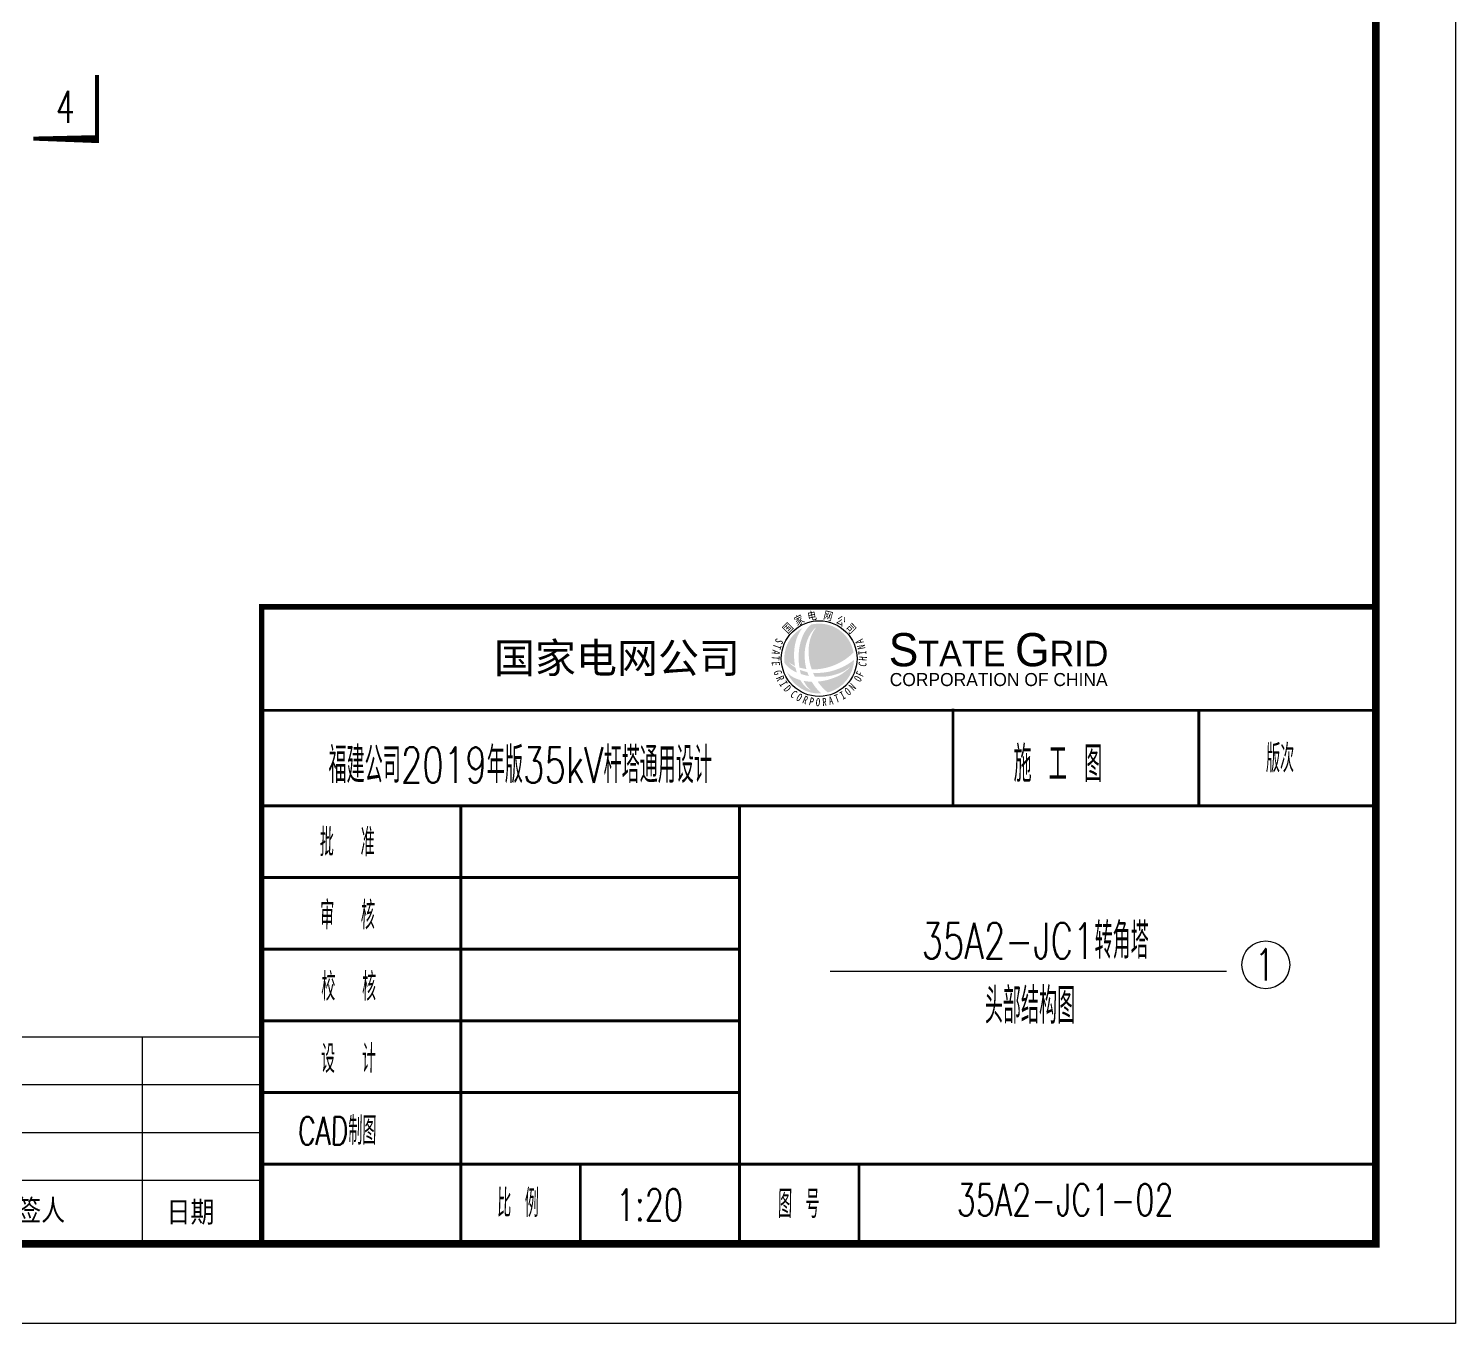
# Model space of a CAD drawing. Header units: millimetres. Extents: x 25940 to 26781, y -9515 to -8921.
# Drawn here: x 26601.5 to 26780.7, y -9515.2 to -9352.6 of the extents above; entities that cross this region are included whole.
import ezdxf
from ezdxf.enums import TextEntityAlignment as Align

# ---------------------------------------------------------------- set-up
doc = ezdxf.new("R2010")
doc.units = ezdxf.units.MM
doc.header["$LTSCALE"] = 10
doc.layers.add('$TD_AUDIT_GENERATED_(1094)', color=3, linetype='Continuous')
doc.styles.add('$TD_AUDIT_GENERATED_(1080)', font='')
doc.styles.add('$TD_AUDIT_GENERATED_(1082)', font='verdanab.ttf', dxfattribs={"width": 0.8})
doc.styles.add('1-1', font='simhei.ttf')
doc.styles.add('1-2', font='')
doc.styles.add('HQFILE', font='complex.shx', dxfattribs={"bigfont": 'hztxt.shx'})
doc.styles.get("Standard").update_dxf_attribs({"font": 'SIMPLEX.shx', "width": 0.7, "bigfont": 'gbhzfs.shx'})
doc.styles.get('$TD_AUDIT_GENERATED_(1080)').set_extended_font_data('SimSun')
doc.styles.get('1-2').set_extended_font_data('STZhongsong')

# ---------------------------------------------------------------- blocks, each defined once
blk = doc.blocks.new('logo')
h = blk.add_hatch(color=256)
edge = h.paths.add_edge_path()
edge.add_spline(control_points=[(446.236022319209, 89.47065316716424), (446.296923348699, 89.42709838784083), (446.422292959282, 89.3374374121804), (446.5612707076975, 89.2707397840897), (446.6327369761352, 89.23644198715726)], knot_values=[0, 0, 0, 0, 0.2241663815802706, 0.4614643167746397, 0.4614643167746397, 0.4614643167746397, 0.4614643167746397], degree=3, periodic=0)
edge.add_spline(control_points=[(446.6327369761352, 89.2364419871572), (446.618146463293, 89.24892408117086), (446.5928640410841, 89.27055303789882), (446.55528132381, 89.30376821031592), (446.5153897610032, 89.33667536069976), (446.474100025448, 89.37379786973389), (446.4306338663671, 89.41017582436683), (446.3861157528445, 89.44692999884631), (446.3451514679193, 89.49295701854732), (446.3006217141854, 89.54255984936975), (446.25544255775, 89.58995164792486), (446.2143550507553, 89.63954233981144), (446.1703419471964, 89.68162634089117), (446.1287250528417, 89.73454419806416), (446.056410594739, 89.83714760633751), (445.9668184996717, 89.95004074524365), (445.8798749295204, 90.09306474327883), (445.8164566406094, 90.20774635392178), (445.7488879634066, 90.3161627169834), (445.7092148708214, 90.39757408302836), (445.6887766474449, 90.44060204092324), (445.683180324929, 90.4524726965737)], knot_values=[0, 0, 0, 0, 0.057603217311697, 0.0998147821405393, 0.1504586407897344, 0.2127194168510028, 0.2663297105922637, 0.320563421659545, 0.3856033483655085, 0.4507516626295947, 0.5206554591326177, 0.5819440420636764, 0.6437753388674202, 0.7029602690409292, 0.7834997370295085, 1.020501937707859, 1.13439552113683, 1.28514441201188, 1.413721704973908, 1.517232383884393, 1.556601052873635, 1.556601052873635, 1.556601052873635, 1.556601052873635], degree=3, periodic=0)
edge.add_spline(control_points=[(445.683180324929, 90.45247269657364), (445.7910207244097, 90.43127417298206), (446.1305511927326, 90.37543792115724), (446.473541842043, 90.35095951548368), (446.7071277818156, 90.34498631849482)], knot_values=[5.543272291493883, 5.543272291493883, 5.543272291493883, 5.543272291493883, 5.872403022592868, 6.573153481137538, 6.573153481137538, 6.573153481137538, 6.573153481137538], degree=3, periodic=0)
edge.add_spline(control_points=[(446.7071277818159, 90.34498631849482), (446.7374310485307, 90.29580449256838), (446.8405374318268, 90.13575858303761), (447.010311729013, 89.8764864678621), (447.2237717274743, 89.5875346532303), (447.4334818410343, 89.35655006917654), (447.6251096675971, 89.14854913787315), (447.7724817594878, 89.01154709242354), (447.8714528894011, 88.92516140079954), (447.9058678420226, 88.89249912326193), (447.9226643339284, 88.87698706296754), (447.9278022544349, 88.87224204042792)], knot_values=[7.525196457517759, 7.525196457517759, 7.525196457517759, 7.525196457517759, 7.698435514731243, 8.095589260690783, 8.455471495748146, 8.774397086495217, 9.030973949537257, 9.303711859261632, 9.37744130907351, 9.42505109935746, 9.446032685300692, 9.446032685300692, 9.446032685300692, 9.446032685300692], degree=3, periodic=0)
edge.add_spline(control_points=[(447.9278022544349, 88.87224204042792), (447.9283858209931, 88.87170218313219), (447.9289693875514, 88.87116232583634), (447.9295529541096, 88.8706224685406)], knot_values=[0, 0, 0, 0, 0.0023849449572866, 0.0023849449572866, 0.0023849449572866, 0.0023849449572866], degree=3, periodic=0)
edge.add_arc((447.6406112307427, 93.2495013072359), 4.388401440556144, 203.2079966067463, 273.77520755545464, ccw=False)
edge.add_spline(control_points=[(443.6073177033488, 91.52016313170196), (443.7428842961988, 91.37391151337687), (444.0133483316822, 91.1131582273755), (444.5340223072403, 90.81520711622164), (444.9551542147562, 90.64604501737062), (445.218714730582, 90.56611217125584), (445.27362611492, 90.55050514847994)], knot_values=[6.993801407225128, 6.993801407225128, 6.993801407225128, 6.993801407225128, 7.589665414074407, 8.123227460410707, 8.777741004712693, 8.948850637601048, 8.948850637601048, 8.948850637601048, 8.948850637601048], degree=3, periodic=0)
edge.add_spline(control_points=[(445.2736261149198, 90.55050514848), (445.2816785559287, 90.53599946594551), (445.3074640599152, 90.48962381096396), (445.350974224009, 90.41495193256401), (445.4180973373041, 90.32466994733232), (445.4882395405082, 90.22611412315081), (445.5541274432144, 90.12162138122477), (445.6767009586617, 89.9875637804364), (445.8244093944538, 89.8041807218197), (445.9996945891683, 89.64455785429817), (446.1462672919297, 89.52625975857626), (446.2027359678825, 89.49748366910353), (446.236022319209, 89.47065316716424)], knot_values=[6.924526248046507, 6.924526248046507, 6.924526248046507, 6.924526248046507, 6.974299861745713, 7.083687340324216, 7.183444156210336, 7.311462081406292, 7.446857501580832, 7.55273464986723, 7.855886365124284, 8.147167387145247, 8.279801406373, 8.388095192127565, 8.388095192127565, 8.388095192127565, 8.388095192127565], degree=3, periodic=0)
edge = h.paths.add_edge_path()
edge.add_spline(control_points=[(451.6608608566955, 92.38119854079076), (451.5441389082271, 92.2622301035488), (451.3800072563633, 92.09493949213936), (451.0943349518857, 91.88230714852477), (450.800634120104, 91.68668632582302), (450.2970965288926, 91.44357331900602), (449.5609234444985, 91.1885912565345), (448.7144899919053, 90.99985667139356), (447.8648844062955, 90.95333058515627), (447.357545044176, 90.96212353339718), (447.0991433965687, 90.97927422676611)], knot_values=[0, 0, 0, 0, 0.4987467732066163, 0.7013259530216552, 1.06717765587035, 1.555863591533154, 2.373610417989843, 3.400921402867271, 4.144528950496907, 4.921283116414468, 4.921283116414468, 4.921283116414468, 4.921283116414468], degree=3, periodic=0)
edge.add_spline(control_points=[(447.0991433965689, 90.97927422676611), (447.0341911831663, 91.10566851616846), (446.9577568978334, 91.26604516459037), (446.88704178286, 91.42888078360824), (446.8731307558789, 91.46152249026488)], knot_values=[6.124205566293918, 6.124205566293918, 6.124205566293918, 6.124205566293918, 6.550309021250564, 6.656753593472368, 6.656753593472368, 6.656753593472368, 6.656753593472368], degree=3, periodic=0)
edge.add_spline(control_points=[(446.8731307558789, 91.46152249026494), (447.0059149441468, 91.4513370625553), (447.3154633093704, 91.4384851438059), (447.85394247164, 91.45562551666814), (448.4804672699941, 91.52740644974091), (449.0962004350088, 91.64126850525804), (449.6491661599791, 91.8130294451716), (450.1265905907619, 91.98559402872621), (450.5777900759435, 92.18393457824101), (450.9811304361569, 92.39238686098548), (451.3783715268235, 92.6244928317463), (451.7226812099047, 92.85973393376668), (451.9367667642291, 93.02926253340587), (452.0251679819874, 93.09926508308871)], knot_values=[3.488374074371862, 3.488374074371862, 3.488374074371862, 3.488374074371862, 3.887806745815772, 4.416978135454834, 5.102881864907689, 5.778269700658052, 6.291653642830703, 6.838032875936091, 7.300646943173225, 7.769121453811416, 8.199365638989676, 8.680256300361139, 9.018495107481964, 9.018495107481964, 9.018495107481964, 9.018495107481964], degree=3, periodic=0)
edge.add_spline(control_points=[(452.0251679819874, 93.09926508308871), (452.0256047129747, 93.09963539550478), (452.026041443962, 93.10000570792084), (452.0264781749493, 93.10037602033691)], knot_values=[0, 0, 0, 0, 0.0017177855416153, 0.0017177855416153, 0.0017177855416153, 0.0017177855416153], degree=3, periodic=0)
edge.add_arc((447.6406112307427, 93.2495013072359), 4.388401440556144, 284.23080792441476, 358.0526178048375, ccw=False)
edge.add_spline(control_points=[(448.7194059047511, 88.9957653898561), (448.7188955834035, 88.99624080773168), (448.718385262056, 88.9967162256072), (448.7178749407085, 88.99719164348272)], knot_values=[0, 0, 0, 0, 0.0020923791021179, 0.0020923791021179, 0.0020923791021179, 0.0020923791021179], degree=3, periodic=0)
edge.add_spline(control_points=[(448.7178749407085, 88.99719164348272), (448.7142573844778, 89.00040489425521), (448.653097971003, 89.05472900701665), (448.5310874905088, 89.16142883704975), (448.295975661403, 89.35285601112321), (447.9803590316783, 89.6827999325497), (447.6837562807541, 90.03469542763384), (447.5047004109224, 90.29251403016798), (447.4582625092328, 90.36268876589367)], knot_values=[7.370154445551353, 7.370154445551353, 7.370154445551353, 7.370154445551353, 7.384670112060126, 7.615560347569366, 7.856432306933838, 8.293501929024398, 8.98250490958248, 9.23484214211912, 9.23484214211912, 9.23484214211912, 9.23484214211912], degree=3, periodic=0)
edge.add_spline(control_points=[(447.4582625092328, 90.36268876589367), (447.4714557998454, 90.36366967092323), (447.8525551871041, 90.39306124786373), (448.5370491039325, 90.50122880335306), (449.5907368921187, 90.84601145468497), (450.4152894982694, 91.21305696438344), (450.9402121293408, 91.66159900905177), (451.1917571012666, 91.84037175486537), (451.4071023698107, 92.09022663006903), (451.55084134052, 92.25504477454137), (451.6608608566955, 92.38119854079076)], knot_values=[0, 0, 0, 0, 0.0396490280830779, 1.145445618669398, 2.065674080291337, 3.369619663016798, 3.804909353442616, 4.135233665046806, 4.289277524492026, 4.791890366848904, 4.791890366848904, 4.791890366848904, 4.791890366848904], degree=3, periodic=0)
edge = h.paths.add_edge_path()
edge.add_spline(control_points=[(446.7051257037374, 91.889019099368), (446.8482008733379, 91.88602838522417), (447.1394814753971, 91.890409164066), (447.5713156996419, 91.92374341313683), (448.0070169171477, 91.98653144974429), (448.4201301666481, 92.06988647015419), (448.8520789180016, 92.1820600766901), (449.2622707333462, 92.31079215284734), (449.6909047803479, 92.4832347543616), (450.1105697279888, 92.6752410176801), (450.5638074936908, 92.92255771100628), (450.9987564817723, 93.19938916618327), (451.3759597030528, 93.48682264884218), (451.6506872928198, 93.72978690209908), (451.8346652931696, 93.90601798795382), (451.9246684713125, 93.99948656380906), (451.9581784181753, 94.03479156279667)], knot_values=[3.150581735181415, 3.150581735181415, 3.150581735181415, 3.150581735181415, 3.579808696638748, 4.023604315399971, 4.449119913436038, 4.899617051385869, 5.287157745437676, 5.787622231206912, 6.188038686120505, 6.672494971076138, 7.171322985893136, 7.735845578088812, 8.217568891518575, 8.59231953958858, 8.835590821903816, 8.9816115921349, 8.9816115921349, 8.9816115921349, 8.9816115921349], degree=3, periodic=0)
edge.add_arc((447.6406112307427, 93.2495013072359), 4.388401440556144, 10.30841805244392, 102.9113634823187)
edge.add_spline(control_points=[(446.6600517335146, 97.5269503456081), (446.6585245395372, 97.52575638062086), (446.6406479990751, 97.51167648726806), (446.6099218923282, 97.48435881105007), (446.5467601881687, 97.43744728725954), (446.48352306369, 97.3833839923862), (446.3989158274235, 97.318058290784), (446.3342626169301, 97.24200763658598), (446.2491971838499, 97.15654536835638), (446.167027238334, 97.06760665963094), (446.0921518419677, 96.9662300178598), (446.019765527469, 96.87096871936427), (445.9556932943008, 96.78819492968671), (445.9050515179536, 96.69807722365664), (445.8504881918366, 96.61117704490044), (445.7845184789446, 96.50771468509828), (445.7260599180811, 96.39243701587219), (445.6685091410661, 96.27275622082692), (445.6101384802228, 96.1598850634071), (445.5585142711443, 96.04033220681055), (445.5087566125999, 95.91205904343491), (445.4580989511694, 95.7858047520537), (445.4162484865205, 95.66685110425675), (445.3780594285561, 95.54018672879823), (445.3371177056008, 95.40647481194026), (445.2916423882807, 95.26353879572105), (445.2592912575553, 95.12009480657412), (445.2297297871858, 94.97728445865397), (445.1907113235229, 94.8312582549276), (445.1678172188856, 94.66741433178817), (445.1399500717589, 94.50785404219641), (445.116529819677, 94.35396438914995), (445.1038281006904, 94.22144764909973), (445.0920946456938, 94.08858862678903), (445.0772182955327, 93.94811801346867), (445.06877433306, 93.80141034751102), (445.0638820862168, 93.64731410633061), (445.0560423054869, 93.49607789731039), (445.0582347623072, 93.34572201433804), (445.060215962729, 93.2032522352248), (445.0665996267844, 93.06997482799454), (445.0651795335532, 92.96355477292161), (445.0754802592144, 92.86409950120003), (445.0834000259451, 92.77225072509611), (445.0928059339121, 92.66783573862108), (445.101833766302, 92.5641045747816), (445.1090535647775, 92.46274172960057), (445.1277197354398, 92.3557176833969), (445.1443223707406, 92.24542121086853), (445.1567156373594, 92.16341369549059), (445.1623740408891, 92.1241386668625), (445.162577472036, 92.1227247067651)], knot_values=[3.312575675732061, 3.312575675732061, 3.312575675732061, 3.312575675732061, 3.318391505043365, 3.380848207226377, 3.435782794916687, 3.55426477112907, 3.630519490547949, 3.755692401086849, 3.852207924787706, 3.992551869445919, 4.118307566247655, 4.229942193344062, 4.351757507598263, 4.431547558848829, 4.539652604931355, 4.659667264389723, 4.799394089192074, 4.926978488074752, 5.058168636691814, 5.180442951834922, 5.31740367694762, 5.470942392176496, 5.588513779404578, 5.695553560008105, 5.867776508687719, 6.008119726127337, 6.14526862597308, 6.308593856940433, 6.445721283483012, 6.598149873119415, 6.804260269526696, 6.931829251199067, 7.06496032481533, 7.203523697489236, 7.331988279414631, 7.488665631345652, 7.644207866042034, 7.794557595625662, 7.942808822799561, 8.095166164498163, 8.221993502087265, 8.343091109316081, 8.41395695465994, 8.521731161098288, 8.619725495650615, 8.72843395942529, 8.83418007340063, 8.92428678162834, 9.054113911850516, 9.168842545474352, 9.173127030428851, 9.173127030428851, 9.173127030428851, 9.173127030428851], degree=3, periodic=0)
edge.add_spline(control_points=[(445.162577472036, 92.12272470676515), (445.3173650340884, 92.07583114681387), (445.6087558617883, 92.00126143794677), (445.9057747844824, 91.95603196644294), (446.0433020922467, 91.93886149441744), (446.0433316108631, 91.9388578091511)], knot_values=[1.586162538885827, 1.586162538885827, 1.586162538885827, 1.586162538885827, 2.071194100565923, 2.486699357005002, 2.486788559394391, 2.486788559394391, 2.486788559394391, 2.486788559394391], degree=3, periodic=0)
edge.add_spline(control_points=[(446.0433316108631, 91.9388578091511), (446.0304109940325, 91.98025183093142), (445.9843182199022, 92.12865823154982), (445.9402411145336, 92.38644109729705), (445.8740464174189, 92.72195808118204), (445.8430698151417, 93.05766955535074), (445.8177879557829, 93.37938813007702), (445.8167781250943, 93.68819638142509), (445.8260314333832, 93.99917424881636), (445.8486337091031, 94.3254653241492), (445.9001587653686, 94.6610925279382), (445.9799267755673, 94.99281328099943), (446.0559540800143, 95.31294970656307), (446.1718214067489, 95.58955881821845), (446.2778441619448, 95.87432383460913), (446.4124029590998, 96.122151016656), (446.5720003767256, 96.3994306805377), (446.7522769818058, 96.65374337315399), (446.928700769234, 96.86985566348795), (447.0498450027519, 96.99105331594234), (447.1030819773869, 97.0408710983989), (447.1317761326854, 97.06676911041086), (447.1451323261019, 97.07870973072494), (447.1578586525557, 97.09027667832163), (447.1709348589043, 97.10250064371797), (447.184577373409, 97.11452800961246), (447.1952601929208, 97.12470185776732), (447.2046038143687, 97.13334916802972), (447.2129971852287, 97.14083846341106), (447.2211334026194, 97.14849644651298), (447.228923622916, 97.1556299949101), (447.2378129838376, 97.16384096342819), (447.2468735168661, 97.17194318622876), (447.2561708650246, 97.18058080584234), (447.2643434250342, 97.18816608902915), (447.2714287557403, 97.19456286420467), (447.2790977355096, 97.20157177071957), (447.2861882028878, 97.20816105670048), (447.2937180264921, 97.21543238782061), (447.3013297026143, 97.22213356085581), (447.3094394594839, 97.22989998608983), (447.3169057995899, 97.2362809651317), (447.3232666522306, 97.2426708480678), (447.3292615785749, 97.24766139945291), (447.3350396495591, 97.2533331595339), (447.3403730566429, 97.25818088905316), (447.3465961042075, 97.26374563719571), (447.3508129965692, 97.2676083826226), (447.3534317396493, 97.27000719601148)], knot_values=[0, 0, 0, 0, 0.1300337471917388, 0.466224071899731, 0.7825891158204055, 1.155885933674857, 1.476403966736586, 1.750502273210316, 2.08170439442799, 2.409745300650678, 2.731103961501755, 3.098788249151716, 3.433637640124101, 3.715652802792438, 3.996982547103072, 4.344441565590744, 4.559558391482521, 4.956755503002683, 5.278032479805446, 5.395001113812131, 5.47055824108942, 5.496751745662129, 5.510958610028381, 5.524304766687864, 5.548343492655103, 5.564655763696178, 5.578858133927172, 5.592595877692681, 5.602847756834954, 5.612602713043281, 5.62611384528754, 5.63453646148425, 5.648906140884049, 5.662576481655982, 5.672607160057203, 5.682356417263424, 5.691213135538296, 5.703775077157794, 5.711394211099979, 5.722612125900232, 5.734190404588679, 5.745074201157167, 5.752057506583875, 5.761219591049745, 5.768448829015005, 5.776337971598063, 5.782839756287265, 5.793493644417593, 5.793493644417593, 5.793493644417593, 5.793493644417593], degree=3, periodic=0)
edge.add_spline(control_points=[(447.3534317396493, 97.27000719601148), (447.3310021140087, 97.2406871440516), (447.3072188859685, 97.20959766029995), (447.2812790888677, 97.1760626818783), (447.2762813282934, 97.16898866702195), (447.2703228833936, 97.1618403851889), (447.2644870193171, 97.15415715663653), (447.2582562063658, 97.1460840157493), (447.2504300117253, 97.13584517975471), (447.2410472007275, 97.1229531737709), (447.2275951990528, 97.10711329358213), (447.2136769880142, 97.08784723859316), (447.1985345101325, 97.06704222533023), (447.1812801651336, 97.04671512332794), (447.1652238940112, 97.02461884752387), (447.1483917554133, 97.00312897015397), (447.1329504321607, 96.98264039370326), (447.1182427478698, 96.96347235152007), (447.1039326571961, 96.94519789117447), (447.0898993658086, 96.92605719030013), (447.0756940227311, 96.90890394059892), (447.0630819314031, 96.88939124972734), (447.0509800704617, 96.86778987979932), (447.0375087179098, 96.84464121244764), (447.0249144163249, 96.8236800524682), (447.0136752794849, 96.80462509822087), (447.0019344142561, 96.78392203928325), (446.9885995368093, 96.76162118497285), (446.9756935624789, 96.73997752268127), (446.965756375499, 96.72181578098508), (446.9559362430239, 96.70588666542642), (446.9468658206895, 96.68941214392459), (446.9357569984784, 96.67158404154401), (446.9237658728321, 96.65009594271692), (446.9111775673093, 96.62909497666152), (446.8990950427497, 96.60835637065423), (446.8884936956197, 96.59013825354805), (446.8779391357903, 96.57255839029557), (446.8679807418364, 96.55488936447216), (446.8578845677052, 96.53852012892895), (446.8485819852922, 96.52186087306336), (446.8390486907781, 96.50562299788083), (446.8294292515295, 96.49034637411347), (446.8226529159756, 96.4741365642891), (446.8158761822958, 96.45910791614108), (446.8087257608693, 96.44260995199858), (446.8014639266976, 96.42567667748853), (446.794425382082, 96.41009022507086), (446.7875529073801, 96.39411496799124), (446.7808603179988, 96.37909085996074), (446.7738003577469, 96.36263660835908), (446.7676336215252, 96.34840983958071), (446.7615212093865, 96.33451517321458), (446.7560250658221, 96.32216229828481), (446.7505546568284, 96.30908130855437), (446.7452536136345, 96.29711901521421), (446.740279800149, 96.28596692189365), (446.7361692802112, 96.2764346815041), (446.7319972807811, 96.26702090074258), (446.7272275431442, 96.25606954986574), (446.7222553437739, 96.24440039906204), (446.7169526301227, 96.23237929940802), (446.7121525533578, 96.22094338525659), (446.7067839288409, 96.20931592718273), (446.7016106630829, 96.1971846522805), (446.6958119738392, 96.18428853891328), (446.6903106703128, 96.17099306642984), (446.6840467422594, 96.15700751443114), (446.6785667236795, 96.14429508295024), (446.6734586225923, 96.13242966023017), (446.6687850562093, 96.1220328715927), (446.6639567540869, 96.11101433207881), (446.6593498879627, 96.10057588741421), (446.6548548921955, 96.08995313511082), (446.6505291324281, 96.08005169631332), (446.6460293341024, 96.07022827458962), (446.6418943903218, 96.06023827445813), (446.6369679895147, 96.04932847629442), (446.6319448523782, 96.03790137656546), (446.6267701047011, 96.02430525459494), (446.6231199095532, 96.01144653651585), (446.6192675096072, 95.99927264793212), (446.6165001059339, 95.99012232016315), (446.6137682730484, 95.98136865779406), (446.6107316197504, 95.97181209919484), (446.6069100252951, 95.95956226180607), (446.6027617303309, 95.94627551737807), (446.5985092151966, 95.93242426733053), (446.595061365917, 95.92118676026013), (446.5920070464783, 95.91184226780399), (446.5897873139299, 95.90419997057819), (446.5874387724266, 95.89695746624358), (446.5850508591875, 95.88904969893849), (446.5821998110357, 95.88016142447867), (446.5794781837355, 95.87104826272474), (446.5767699802727, 95.86284925686283), (446.574367510043, 95.85461560080017), (446.5718487057086, 95.84680317624003), (446.5693366883083, 95.83850968999059), (446.567132364125, 95.83156412689806), (446.5645768096897, 95.82351161510809), (446.5620771461145, 95.81529530804704), (446.5596085625762, 95.80740805361319), (446.5571760353703, 95.79979472788244), (446.5550377557377, 95.79284976768207), (446.5528579568011, 95.78608012909831), (446.5510477229186, 95.7795416064559), (446.5481727093572, 95.77110127928773), (446.5451325291547, 95.7609527159405), (446.5417560981696, 95.7502840675221), (446.5387991293387, 95.74072202304802), (446.5362662695804, 95.73243306171901), (446.5337188489391, 95.72421115113474), (446.5310907463836, 95.71586763619774), (446.5282059304034, 95.70659689408785), (446.5253667306104, 95.69738993503188), (446.522427617721, 95.68795642213666), (446.5197008632654, 95.67946575658505), (446.5177041385755, 95.67274364748124), (446.5158724363848, 95.66700155675943), (446.51399377959, 95.66085005410622), (446.5119677944404, 95.65457581743061), (446.5099765993671, 95.64782359436356), (446.5078185045588, 95.6411192412267), (446.5056215284526, 95.6340118836759), (446.5034308600689, 95.62691438772072), (446.5012377702428, 95.62004733898567), (446.4989216013735, 95.6125537570419), (446.4965911701297, 95.60488227917489), (446.4941078597039, 95.59724774640966), (446.4916793261982, 95.58911213774752), (446.4889770380967, 95.5807049021617), (446.4861837407116, 95.57162895598793), (446.4831469917283, 95.56192269212465), (446.4802025676281, 95.55227357849077), (446.4760169485223, 95.53958247373151), (446.4731783057573, 95.52294503973519), (446.4688869112924, 95.50190278362442), (446.4638894817904, 95.47775335870477), (446.4590033116319, 95.45295121073411), (446.4538215758323, 95.42795807798774), (446.4494207154078, 95.40464290231415), (446.4448446945257, 95.38325364673534), (446.4410483121044, 95.36377485003567), (446.4373528762637, 95.3456292858765), (446.4307845154817, 95.31243620592431), (446.4147304368778, 95.23352679693272), (446.3826828586521, 95.07880196414618), (446.3421694683652, 94.77691617752629), (446.3119613053655, 94.44013857467394), (446.3108479332084, 93.86796131953975), (446.3522186510545, 93.30368649017208), (446.4780704075577, 92.58306547214835), (446.6055702842646, 92.16714106427509), (446.6978542116758, 91.90911774609003), (446.7051257037376, 91.889019099368)], knot_values=[0, 0, 0, 0, 0.1107477158696539, 0.1174312145756693, 0.1271853091298365, 0.1367163271431169, 0.1453333590380123, 0.1561283268376976, 0.1673104266620594, 0.1839960066494838, 0.2039455200536655, 0.2296060625483584, 0.2552693518759473, 0.2811184945144847, 0.3095352764788754, 0.337175172850663, 0.3630078713530387, 0.3864999392550619, 0.4096573585411288, 0.4326335428245247, 0.4576978286981253, 0.4763879152029193, 0.5022326135797408, 0.5319784374845814, 0.5567323115883612, 0.5755939068090948, 0.5983445822293212, 0.628130051986942, 0.6535427561445373, 0.6739369991058034, 0.6902213010181728, 0.7096668000750198, 0.7303390503472671, 0.7532192640776006, 0.7834753981206175, 0.8037891038344896, 0.8252240769144858, 0.8467094301912894, 0.8653006394055396, 0.886062624037366, 0.9043955271012523, 0.9225262190336276, 0.9425813147136054, 0.9584087980959783, 0.9751310408466805, 0.9920613665400241, 1.01234378765005, 1.030406107724672, 1.043364384635123, 1.064515264590926, 1.079746794361193, 1.097078572584323, 1.111032404247666, 1.125286160326508, 1.137638084605187, 1.153566440108332, 1.164537279192371, 1.174270917037503, 1.184708125047926, 1.195427607248417, 1.210105601452837, 1.22276048634133, 1.234843234779326, 1.247309332311784, 1.261176355988959, 1.274405750637335, 1.289726139891182, 1.30433719793271, 1.320375811778753, 1.331255932051061, 1.343091238753967, 1.35457166839334, 1.367346014366812, 1.377319972379365, 1.389174992722888, 1.399760495784695, 1.40973155470026, 1.421605794079571, 1.435670448725419, 1.447175071788926, 1.465214311139455, 1.475741281399696, 1.485484174210874, 1.493892275900931, 1.503251300595758, 1.51556632592467, 1.532388548254147, 1.545008982694388, 1.559034411923492, 1.567651720929816, 1.574499184581334, 1.58290607389516, 1.590491070853209, 1.599279815279878, 1.610908154402809, 1.619021751024455, 1.625180468235297, 1.636636674602325, 1.643645099347187, 1.651176733842647, 1.658497294244557, 1.668989860214827, 1.676940686613839, 1.683290804139898, 1.692967067081428, 1.698740963146071, 1.7046244808274, 1.713314684498083, 1.72548141788807, 1.736405021089046, 1.746884957679967, 1.755507723694281, 1.762406941634038, 1.772707394162442, 1.781750587527271, 1.79153453885394, 1.801611730872196, 1.811392902326527, 1.81828676597302, 1.822647681417871, 1.829473958237928, 1.837582495163095, 1.842425949822617, 1.850591866006386, 1.858710596001808, 1.864743519296687, 1.872875391168455, 1.880336535473477, 1.888273508415793, 1.896927820238293, 1.904419707302538, 1.913743135015038, 1.923419260974708, 1.932908267495248, 1.944251653026222, 1.953692744276887, 1.972954852044431, 1.994746628995993, 2.018161444664881, 2.046924305414614, 2.070586725241041, 2.094732896049115, 2.118101146540499, 2.136202529785193, 2.154267703650845, 2.173655153522503, 2.237711843841197, 2.395857590566159, 2.64751491840506, 3.151040366807829, 3.408722852245061, 4.363534989138262, 4.843443075411796, 5.600843692168699, 5.664922826657165, 5.664922826657165, 5.664922826657165, 5.664922826657165], degree=3, periodic=0)
edge = h.paths.add_edge_path()
edge.add_spline(control_points=[(443.7641111576827, 92.8496214268352), (443.7642141429387, 92.84950743967858), (443.764431562739, 92.84926679295177), (443.7647915901023, 92.8488570000664), (443.7652148597601, 92.84839960223695), (443.7656722515751, 92.84789723221246), (443.7661294044915, 92.84737615634157), (443.7666086679912, 92.84686063773296), (443.7670751080502, 92.8463233324589), (443.7675597680886, 92.84580438102466), (443.7680525409237, 92.84524113140327), (443.7686128849036, 92.84463754908728), (443.7691810100705, 92.84398193238661), (443.7697299675567, 92.8433859555181), (443.7702364542295, 92.84282947686694), (443.7706843693329, 92.84232714351543), (443.7711783931475, 92.8417984637212), (443.7716672329636, 92.84124251359634), (443.7723010578995, 92.84053569937714), (443.7729496844145, 92.83983954147823), (443.7736038319986, 92.83908666547063), (443.7742267410506, 92.83842788332021), (443.7748598572582, 92.8376938835467), (443.775572942101, 92.8369322592834), (443.7762727980753, 92.8361523461088), (443.7769683417675, 92.83535707706693), (443.7777318678102, 92.83452456622251), (443.7785050171613, 92.83366641725888), (443.7792885573508, 92.83280660367694), (443.7799870622757, 92.83200884186982), (443.7807341236087, 92.83119328351353), (443.781443637831, 92.83041447997618), (443.7821159961841, 92.82965873882961), (443.7827972073428, 92.82890508006716), (443.7835108275319, 92.82809973909332), (443.7842931790808, 92.82727860888002), (443.7849810108382, 92.82644609318572), (443.7858374209479, 92.82555413280477), (443.7866474000175, 92.8246281158398), (443.7874735670021, 92.82372595475988), (443.7881746340227, 92.82294047201657), (443.788868473946, 92.82218780952581), (443.7895382747752, 92.82142463896429), (443.790278884572, 92.82062407062625), (443.7910705563418, 92.8197139203159), (443.791928586754, 92.81879867009798), (443.7927707376439, 92.81784809299546), (443.7936097106503, 92.81691419026345), (443.7945433039229, 92.81588588576693), (443.7954753863939, 92.81485541695815), (443.7963408030728, 92.8139004612031), (443.7970806089011, 92.81305694320747), (443.7978956006998, 92.81218758804522), (443.7987319887925, 92.81124883998308), (443.7996935057865, 92.81016753986569), (443.8005911931941, 92.80917289834093), (443.8016725678356, 92.80800655779439), (443.8025977740517, 92.80695577471602), (443.8036318502318, 92.8058150774661), (443.804474613876, 92.80489732790329), (443.805402592124, 92.80383271643421), (443.8062302526221, 92.8029442458635), (443.8069904584397, 92.80208381226151), (443.8076562996239, 92.80139939394883), (443.808390686768, 92.80062842454004), (443.8091792066527, 92.79976400128709), (443.8100740303939, 92.79882148585244), (443.8108406164711, 92.79800412603453), (443.8115414571275, 92.79725728935131), (443.8121479141364, 92.79660248139231), (443.8128089341544, 92.79588095221158), (443.8136790090716, 92.79497765786562), (443.8148206148464, 92.79375199009502), (443.8160106429284, 92.79249088802578), (443.8171413941504, 92.79127084791361), (443.8179876127058, 92.79037403791284), (443.8187283789564, 92.78958623930617), (443.8192824438363, 92.78897468301506), (443.8198221540592, 92.78841303808622), (443.8203862786786, 92.78779377475598), (443.8211024126842, 92.78706330819892), (443.8218445662383, 92.78621684432511), (443.8227136900066, 92.78534195516625), (443.8234608062187, 92.7845141198286), (443.8242358141497, 92.78371015774775), (443.8249191811537, 92.7829582986821), (443.8255871383558, 92.78226102626269), (443.8261745101981, 92.7816204136127), (443.8267089279259, 92.78105393885124), (443.8273129192883, 92.78041219771006), (443.8279271845067, 92.7797302917757), (443.8286279015313, 92.77903215804469), (443.8292818453103, 92.77831206830348), (443.8299272955687, 92.77760759773912), (443.8306282425051, 92.7768796053403), (443.8314061662618, 92.77603349962004), (443.8322329521868, 92.77516450374486), (443.8330568865326, 92.77427328668887), (443.833780216451, 92.77350817854062), (443.8345533826384, 92.77267550804498), (443.8354042956053, 92.77178405310832), (443.836301101217, 92.7708108472587), (443.8372492911162, 92.76980469626795), (443.8381287843074, 92.76885925103187), (443.838974320518, 92.7679762369284), (443.8397442671921, 92.7671378218784), (443.8405050330039, 92.76633098035649), (443.8413079021348, 92.7654878533105), (443.8421267050949, 92.76458592658577), (443.8429404902008, 92.76373000068742), (443.8437516646684, 92.76285497479387), (443.8445187198233, 92.76204354086906), (443.8452313184453, 92.76126849135545), (443.8459971191742, 92.76046688042868), (443.8467573508806, 92.75965510895963), (443.8475428651038, 92.75880707727669), (443.8482021255663, 92.75811299331417), (443.8489864028852, 92.7572688354353), (443.8498194174783, 92.75636998127237), (443.8507527963179, 92.75543290399122), (443.8515086477662, 92.75464368471518), (443.8523255984358, 92.75381106365387), (443.8530864924849, 92.75303575168238), (443.8538359230481, 92.75225114103444), (443.8545919152266, 92.75148507426917), (443.8553700640778, 92.75067653205582), (443.8561809662904, 92.74984609235338), (443.8568656081948, 92.74913847580132), (443.8574884291781, 92.7484984828302), (443.8579911268096, 92.7479790447859), (443.8584629253066, 92.74749003352758), (443.8589948063491, 92.74694127561003), (443.8596439463013, 92.74627654460113), (443.8603927003655, 92.74551224337671), (443.8611164277354, 92.74476624781158), (443.8618733777721, 92.74398378971716), (443.8626245814405, 92.74320221501108), (443.8634326097581, 92.74238998519508), (443.8642037040627, 92.74157930558539), (443.8650272992666, 92.74076123679578), (443.8658566754239, 92.73988371951049), (443.8667078983303, 92.73900278460309), (443.8675456941171, 92.73815095007939), (443.8683696318301, 92.7373169611721), (443.8691155199142, 92.7365311999153), (443.8698907990561, 92.73574399495334), (443.870684083663, 92.73493934593819), (443.871532179086, 92.73405766817694), (443.8723151685349, 92.73324040164897), (443.87305149181, 92.73248160758203), (443.8737910639852, 92.73173541356493), (443.8746060595456, 92.73090592699793), (443.8754118434376, 92.73006545684115), (443.8762070306661, 92.72923603513931), (443.8769960777736, 92.72844031072452), (443.8777572884751, 92.72764631583641), (443.8784916737939, 92.72690341962885), (443.8793433354572, 92.72601550443522), (443.8804906155792, 92.72485950146108), (443.8821153203155, 92.72315107473622), (443.8840484424059, 92.72118084477165), (443.8867227730802, 92.71843300260076), (443.8900874450726, 92.71501642415319), (443.8942401083198, 92.71062672884528), (443.8995847999956, 92.70545337643796), (443.9056686059325, 92.69935487752883), (443.9125201620323, 92.69256956693295), (443.919304459544, 92.68580860961606), (443.9268571054592, 92.67838839602643), (443.9333703302029, 92.67193631582211), (443.9725760158469, 92.6328753184415), (444.0259568752954, 92.58345523373629), (444.1075752692288, 92.51140280896414), (444.2028195810931, 92.43392180553548), (444.3727572844377, 92.29889341363554), (444.5352426135194, 92.19279175219668), (444.6476283242391, 92.12633619240421), (444.6603180183645, 92.11891744188944)], knot_values=[0, 0, 0, 0, 0.0004608570517367, 0.0009729494474141, 0.0016363540590875, 0.0023303345230375, 0.0030111086512431, 0.0037157791883016, 0.0044417474296336, 0.0051453628955143, 0.0058457108451621, 0.0066866786930528, 0.0076158468232376, 0.0084479273527105, 0.009117357892274, 0.0098732447618965, 0.0104669246043033, 0.0112879120182304, 0.0120939639375117, 0.0133150503152903, 0.0141420845878485, 0.0150856124945886, 0.0160343530682034, 0.0170494170498098, 0.0182152627564697, 0.0191778835943859, 0.02021885429002, 0.0216039574267802, 0.0226431291531624, 0.0237085940079975, 0.024784804151143, 0.0259610156830361, 0.0268691947890177, 0.0278193764751355, 0.029008713334361, 0.0300971263788275, 0.0312206603862568, 0.0322461388636397, 0.0338052225386787, 0.0349109557935424, 0.0359159498802699, 0.0369636947908207, 0.0379818331759885, 0.0389619575608237, 0.0402352501661673, 0.041600163295043, 0.0427250679694499, 0.0440449973191094, 0.045366395635904, 0.0468917127909704, 0.0482134339391989, 0.0492326377690379, 0.0502573468264918, 0.0517879629975059, 0.053004317701275, 0.0545983135097645, 0.0558073547541555, 0.0577756720546503, 0.058798123490735, 0.0604262997066089, 0.0615134730361969, 0.0630345618061035, 0.0640687594318062, 0.0649572381994759, 0.0658986911827748, 0.0672630360746801, 0.0684670944749899, 0.0697975057077783, 0.0706248305678359, 0.0715396151011575, 0.0724750269747097, 0.0735603355951217, 0.075301930394205, 0.0774998670637863, 0.0787621284134879, 0.0802922573730132, 0.0811989454043717, 0.08200618191791, 0.0827677293106331, 0.0835355298256289, 0.0845190237729586, 0.0858358952632763, 0.0869110956422041, 0.0882174780214062, 0.0891805827505775, 0.0902608845568213, 0.0912652254992066, 0.0920771480940162, 0.0928681871172973, 0.0936015272172201, 0.0947209886137988, 0.0956208213994727, 0.0965679810674416, 0.0976386311253129, 0.0984871360326426, 0.0995995445261069, 0.1010865971118794, 0.1020854413773498, 0.1032406716340323, 0.1042452603298389, 0.1054942337817878, 0.1069376761292079, 0.1082153447841134, 0.1096418227219575, 0.1108114386188248, 0.1118828617967959, 0.1130566316869884, 0.1141382544480658, 0.1153754704310354, 0.1167108382869029, 0.1176812261433391, 0.1189549787649838, 0.1200606000634158, 0.1208396530316786, 0.1222807538265694, 0.1233970783302719, 0.1243074346344418, 0.1251525100345359, 0.1268539043866664, 0.1279833751189703, 0.1291200043944449, 0.1301321856655542, 0.1314827819899106, 0.1323788873955422, 0.1333871534397205, 0.1347115430085196, 0.1357453450542793, 0.1368692025410944, 0.1376653659912846, 0.1384244240306752, 0.1390377680730266, 0.1397038783791403, 0.1407170810693928, 0.141825101238336, 0.1429137193763129, 0.1438351799583906, 0.1450911403738796, 0.1461658000956271, 0.1472721306647419, 0.1484474065299292, 0.1496479121902209, 0.1508941784680481, 0.1521223838283178, 0.1532322790465278, 0.1544111465477333, 0.1553724303815609, 0.1565468438037109, 0.1578009413757344, 0.1590424608351619, 0.1599422936208256, 0.1609728715187098, 0.1621942659575709, 0.1634308407478035, 0.1644658551978062, 0.1656412877832724, 0.1667925538624304, 0.1677655831563102, 0.1687750501645568, 0.1704834691513263, 0.1726513907565534, 0.1758476125104698, 0.1787639746265801, 0.1841546140659608, 0.1902332356873936, 0.1968890799812081, 0.2064660553904191, 0.2160762412396205, 0.2258173677047658, 0.2351998526357398, 0.2478395738368472, 0.2533211732776546, 0.4012285880048347, 0.4659550722133198, 0.5799164568600612, 0.7695111713852327, 1.116892179648216, 1.16096584763539, 1.16096584763539, 1.16096584763539, 1.16096584763539], degree=3, periodic=0)
edge.add_spline(control_points=[(444.6603180183643, 92.11891744188938), (444.6648711625921, 92.09598046938493), (444.6744027432107, 92.0470979888484), (444.6942264301422, 91.97763058604318), (444.7164048065706, 91.90143598391404), (444.7382194441313, 91.82121391366417), (444.7669848969138, 91.7267949308748), (444.7950672378997, 91.62149996969885), (444.823057329394, 91.54488097277147), (444.8376898009849, 91.50387346006067), (444.8386191868392, 91.50126635731954)], knot_values=[5.233690822292881, 5.233690822292881, 5.233690822292881, 5.233690822292881, 5.303825753327492, 5.383027286154253, 5.450246723878536, 5.541937193395427, 5.632391109541941, 5.746362704934958, 5.868643984550646, 5.876945215343023, 5.876945215343023, 5.876945215343023, 5.876945215343023], degree=3, periodic=0)
edge.add_spline(control_points=[(444.838619186839, 91.50126635731954), (444.7033846903978, 91.55907985975398), (444.2972574075534, 91.7538904483207), (443.8090174470585, 92.09588124461283), (443.4593792693031, 92.47455524763205), (443.3302835391301, 92.6417848634913), (443.2867944267459, 92.69964092430928)], knot_values=[7.250280902057175, 7.250280902057175, 7.250280902057175, 7.250280902057175, 7.690997203514118, 8.598983734656267, 9.015708971630115, 9.232809360711533, 9.232809360711533, 9.232809360711533, 9.232809360711533], degree=3, periodic=0)
edge.add_arc((447.6406112307427, 93.2495013072359), 4.388401440556144, 118.6753008047992, 187.1979975883708, ccw=False)
edge.add_spline(control_points=[(445.5348572903993, 97.09967890654372), (445.5127237195595, 97.06742547854395), (445.448087532706, 96.97393973803202), (445.3438768644571, 96.84574028336192), (445.1924512458293, 96.58285775371934), (445.0323108349971, 96.31083597870958), (444.8944519399947, 95.96385827750231), (444.7885501107478, 95.699699107367), (444.712373534034, 95.40918759066619), (444.6213086135233, 95.06710598132321), (444.5525411368353, 94.70612308118638), (444.5064341606835, 94.27605731513108), (444.4878801517041, 93.8953879706196), (444.4868151826263, 93.51190424659706), (444.4989767404013, 93.26263245898895), (444.5089255974001, 93.10650457301273), (444.5175795286189, 92.99201245006657), (444.5294648931613, 92.87008841419822), (444.5501833235239, 92.72843600363564), (444.5674523008968, 92.61071911636492), (444.5777248293257, 92.50833495527979), (444.5983574400691, 92.41644340703101), (444.610140110975, 92.35996768712067), (444.6168489454362, 92.32803418348868), (444.617193824517, 92.32639311280838)], knot_values=[0.0176581850300042, 0.0176581850300042, 0.0176581850300042, 0.0176581850300042, 0.1350136473611706, 0.3586319266787619, 0.5117678418293916, 1.044160938904145, 1.302848521635252, 1.630881788839104, 1.896901206132972, 2.202762203630451, 2.693157240403069, 2.997105140741793, 3.499856752425399, 3.835722073500915, 4.147195076379828, 4.24833332884689, 4.305055169871896, 4.49165549308347, 4.615666705313137, 4.73446748224874, 4.848662319531485, 4.923882241094272, 5.016750343729278, 5.021781432951515, 5.021781432951515, 5.021781432951515, 5.021781432951515], degree=3, periodic=0)
edge.add_spline(control_points=[(444.6171938245168, 92.32639311280832), (444.5712249261271, 92.34696120483733), (444.4776265303594, 92.39077427216063), (444.3411615581981, 92.46184607359612), (444.2092974892287, 92.53730756547776), (444.0878714642033, 92.61209769623025), (443.9790847731522, 92.68554850496287), (443.8928712374752, 92.74903561691349), (443.8225569446615, 92.80302230834849), (443.7838440254989, 92.83388831255996), (443.7641111576827, 92.8496214268352)], knot_values=[0, 0, 0, 0, 0.151070518449171, 0.3099551499702086, 0.4614421652073235, 0.6067730124679518, 0.7376919579981522, 0.855097158991247, 0.9279188759264442, 1.003628961646776, 1.003628961646776, 1.003628961646776, 1.003628961646776], degree=3, periodic=0)
edge = h.paths.add_edge_path()
edge.add_spline(control_points=[(445.2157290095388, 91.8427074925118), (445.3101150315665, 91.80334182921155), (445.5624659771115, 91.70788618862605), (445.8777714233393, 91.62182879418708), (446.0968020695807, 91.57421181502008), (446.1524385320408, 91.56290824032078)], knot_values=[1.781427080250382, 1.781427080250382, 1.781427080250382, 1.781427080250382, 2.088036036302896, 2.589950839260203, 2.760242605119786, 2.760242605119786, 2.760242605119786, 2.760242605119786], degree=3, periodic=0)
edge.add_spline(control_points=[(446.1524385320413, 91.56290824032271), (446.1918290106464, 91.4399806625459), (446.261402601453, 91.27652985429694), (446.3267064124198, 91.11174985078554), (446.3450935814919, 91.06749908891891)], knot_values=[6.184923259416534, 6.184923259416534, 6.184923259416534, 6.184923259416534, 6.572631212823501, 6.716434027690795, 6.716434027690795, 6.716434027690795, 6.716434027690795], degree=3, periodic=0)
edge.add_spline(control_points=[(446.3450935814919, 91.06749908891891), (446.2690338626346, 91.08039555792283), (445.9331919081762, 91.14289342843193), (445.6024155959653, 91.22961378753968), (445.3506704016661, 91.31101328442475)], knot_values=[5.680414126429065, 5.680414126429065, 5.680414126429065, 5.680414126429065, 5.911713471620197, 6.704560383601724, 6.704560383601724, 6.704560383601724, 6.704560383601724], degree=3, periodic=0)
edge.add_spline(control_points=[(445.3506704016661, 91.3110132844248), (445.3467093071713, 91.32436472645486), (445.3312275548028, 91.37648934897516), (445.3050082645796, 91.46836085337492), (445.2683647301303, 91.59362946930048), (445.2448759624672, 91.72016220557617), (445.2246418255299, 91.80515472391323), (445.2157290095388, 91.8427074925118)], knot_values=[2.478609126391185, 2.478609126391185, 2.478609126391185, 2.478609126391185, 2.520390519671875, 2.641749035714576, 2.765272743722494, 2.911650990441924, 3.027422239500122, 3.027422239500122, 3.027422239500122, 3.027422239500122], degree=3, periodic=0)
at = {"layer": '$TD_AUDIT_GENERATED_(1094)', "color": 7, "lineweight": 30}
blk.add_circle((447.6406112307427, 93.2495013072359), 4.751781372669854, dxfattribs=at)
at = {"ltscale": 2, "style": '$TD_AUDIT_GENERATED_(1082)', "width": 0.8}
blk.add_text('\\M+5BCD2', height=1.005104499387758, rotation=27.9999999779082, dxfattribs=at).set_placement((445.110261300716, 98.10980284800468), align=Align.MIDDLE)
at = {"width": 0.8}
for s, rotation, style, p in [('\\M+5B5E7', 11.99999999866089, '$TD_AUDIT_GENERATED_(1082)', (446.7195699161593, 98.65106448207234)), ('\\M+5CDF8', 346.0000000036221, '$TD_AUDIT_GENERATED_(1082)', (448.7727392221429, 98.61079667741154)), ('\\M+5B9AB', 332.0000000220918, '$TD_AUDIT_GENERATED_(1082)', (450.3902870335594, 97.98917268984957)), ('\\M+5B9FA', 45.66819710045415, '$TD_AUDIT_GENERATED_(1082)', (443.7200984683213, 97.0776577192301)), ('\\M+5CBBE', 313.9999999830155, '$TD_AUDIT_GENERATED_(1082)', (451.6282649048233, 97.00766841509329)), ('S', 242.7181255168881, '$TD_AUDIT_GENERATED_(1080)', (442.6068733957106, 95.41437664849803)), ('A', 108.8681254954207, '$TD_AUDIT_GENERATED_(1080)', (452.6890604294465, 95.37984459424041)), ('N', 101.2681254657132, '$TD_AUDIT_GENERATED_(1080)', (452.9264640440795, 94.69344101193127)), ('T', 265.2181254835607, '$TD_AUDIT_GENERATED_(1080)', (442.1615819467208, 93.32325725313854)), ('A', 257.7181255624761, '$TD_AUDIT_GENERATED_(1080)', (442.2180828844173, 94.03778309031333)), ('T', 250.218125497334, '$TD_AUDIT_GENERATED_(1080)', (442.3673647857945, 94.73882120758356)), ('I', 93.66812551460593, '$TD_AUDIT_GENERATED_(1080)', (453.0710009358104, 93.98166896924084)), ('H', 86.0681255031629, '$TD_AUDIT_GENERATED_(1080)', (453.1201317481325, 93.25703353176937)), ('E', 272.7181254746196, '$TD_AUDIT_GENERATED_(1080)', (442.1988287188672, 92.60746943127589)), ('G', 284.71812549818, '$TD_AUDIT_GENERATED_(1080)', (442.4512306559807, 91.490089165102)), ('F', 65.46812554051857, '$TD_AUDIT_GENERATED_(1080)', (452.7724188126253, 91.32862838653665)), ('C', 78.46812550852881, '$TD_AUDIT_GENERATED_(1080)', (453.0729933053583, 92.53226576127628)), ('R', 292.9681254674569, '$TD_AUDIT_GENERATED_(1080)', (442.7573962098079, 90.76365881559315)), ('I', 301.2181254785395, '$TD_AUDIT_GENERATED_(1080)', (443.1646307700289, 90.08867851088274)), ('D', 309.4681255446012, '$TD_AUDIT_GENERATED_(1080)', (443.6645057112187, 89.47911847103376)), ('O', 36.96812553593979, '$TD_AUDIT_GENERATED_(1080)', (451.2339702108736, 89.11271836962828)), ('N', 45.46812547204831, '$TD_AUDIT_GENERATED_(1080)', (451.8059557150214, 89.6892896335105)), ('O', 58.46812547245673, '$TD_AUDIT_GENERATED_(1080)', (452.5000715753856, 90.71753626150593)), ('C', 320.4681254797286, '$TD_AUDIT_GENERATED_(1080)', (444.4569809297425, 88.7897143235574)), ('O', 328.9681254914715, '$TD_AUDIT_GENERATED_(1080)', (445.1511488476278, 88.36813071306955)), ('R', 337.468125510359, '$TD_AUDIT_GENERATED_(1080)', (445.9000059558055, 88.05378238573593)), ('P', 345.9681255179018, '$TD_AUDIT_GENERATED_(1080)', (446.6871011559595, 87.85357503161924)), ('O', 354.4681255125807, '$TD_AUDIT_GENERATED_(1080)', (447.495143326393, 87.77190686050147)), ('R', 2.968125509180445, '$TD_AUDIT_GENERATED_(1080)', (448.3063811751758, 87.81057198100592)), ('A', 11.46812551002384, '$TD_AUDIT_GENERATED_(1080)', (449.1029932080512, 87.96872098735167)), ('T', 19.9681255013747, '$TD_AUDIT_GENERATED_(1080)', (449.8674792338256, 88.24287961881186)), ('I', 28.4681255127006, '$TD_AUDIT_GENERATED_(1080)', (450.5830448151544, 88.62702508378118))]:
    blk.add_text(s, height=1.005104499387758, rotation=rotation, dxfattribs=dict(at, style=style)).set_placement(p, align=Align.MIDDLE)
blk = doc.blocks.new('GWTKA1')
for p, q in [((22630.71416270315, -9171.875701341163), (22630.71416270315, -9765.875701341163)), ((22630.71416270315, -9765.875701341163), (21789.71416270315, -9765.875701341163))]:
    blk.add_line(p, q)
at = {"const_width": 1}
blk.add_lwpolyline([(21814.71416270315, -9755.875701341163), (21814.71416270315, -9181.875701341163), (22620.71416270315, -9181.875701341163), (22620.71416270315, -9755.875701341163), (21814.71416270315, -9755.875701341163)], dxfattribs=at)
at = {"color": 0, "linetype": 'Continuous', "const_width": 0.7}
blk.add_lwpolyline([(22480.81518685338, -9675.875701341163), (22620.81518685338, -9675.875701341163), (22620.81518685338, -9755.875701341163), (22480.81518685338, -9755.875701341163)], close=True, dxfattribs=at)
at = {"color": 0, "linetype": 'Continuous', "const_width": 0.35}
for points in [[(22480.81518685338, -9688.875701341163), (22620.81518685338, -9688.875701341163)], [(22567.62125924531, -9688.66025408748), (22567.62125924531, -9700.66025408748)], [(22598.48377595473, -9688.875701341163), (22598.48377595473, -9700.875701341163)], [(22480.81518685338, -9700.875701341163), (22620.81518685338, -9700.875701341163)], [(22505.81518685338, -9700.875701341163), (22505.81518685338, -9755.875701341163)], [(22540.81518685338, -9700.875701341163), (22540.81518685338, -9755.875701341163)], [(22480.81518685338, -9709.875701341163), (22540.81518685338, -9709.875701341163)], [(22480.81518685338, -9718.875701341163), (22540.81518685338, -9718.875701341163)], [(22480.81518685338, -9727.875701341163), (22540.81518685338, -9727.875701341163)], [(22480.81518685338, -9736.875701341163), (22540.81518685338, -9736.875701341163)], [(22480.81518685338, -9745.875701341163), (22620.81518685338, -9745.875701341163)], [(22520.81518685338, -9745.875701341163), (22520.81518685338, -9755.875701341163)], [(22555.81518685338, -9745.875701341163), (22555.81518685338, -9755.875701341163)]]:
    blk.add_lwpolyline(points, dxfattribs=at)
at = {"color": 3}
blk.add_blockref('logo', (22103.17457562263, -9775.6252026484), dxfattribs=at)
for s, height, style, p in [(' \\M+5B9FA\\M+5BCD2\\M+5B5E7\\M+5CDF8\\M+5B9AB\\M+5CBBE', 3.775, '1-1', (22507.40737672019, -9684.180106450392)), ('CORPORATION OF CHINA', 1.6371, '1-2', (22559.67292046913, -9685.826285474694))]:
    blk.add_text(s, height=height, dxfattribs=dict(style=style)).set_placement(p)
at = {"width": 0.7}
for s, p in [('\\M+5B8A3\\M+5BDA8\\M+5B9AB\\M+5CBBE2019\\M+5C4EA\\M+5B0E635kV\\M+5B8CB\\M+5CBFE\\M+5CDA8\\M+5D3C3\\M+5C9E8\\M+5BCC6', (22489.21158223135, -9697.999317847916)), ('\\M+5CAA9 \\M+5B9A4 \\M+5CDBC', (22575.22733525564, -9697.870814544032))]:
    blk.add_text(s, height=4.5, dxfattribs=at).set_placement(p)
at = {"oblique": 1, "width": 0.7}
for s, p in [('\\M+5B0E6\\M+5B4CE ', (22606.90946775514, -9696.664980575755)), ('\\M+5C5FA  \\M+5D7BC ', (22488.08790249773, -9707.206078378673)), ('\\M+5C9F3  \\M+5BACB ', (22488.11790223942, -9716.37020738451)), ('\\M+5D0A3  \\M+5BACB ', (22488.27587464392, -9725.354651243319)), ('\\M+5C9E8  \\M+5BCC6 ', (22488.23754101177, -9734.397567230673)), ('CAD\\M+5D6C6\\M+5CDBC ', (22485.36265385408, -9743.427038044105)), ('\\M+5B1C8 \\M+5C0FD ', (22510.37331973112, -9752.527996709552)), ('\\M+5CDBC \\M+5BAC5 ', (22545.62746238425, -9752.63035952173))]:
    blk.add_text(s, height=3.5, dxfattribs=at).set_placement(p)
at = {"insert": (22559.54999972634, -9679.174378507001), "char_height": 4.16761607070872, "width": 30.14159743860961, "attachment_point": 1, "style": '1-2'}
blk.add_mtext('S{\\H0.7692x;TATE }G{\\H0.7692x;RID}', dxfattribs=at)
blk = doc.blocks.new('GXED00001000000C')
at = {"linetype": 'Continuous'}
for p, q in [((-55, 26.00000000000003), (0, 26.00000000000003)), ((-55, 26.00000000000003), (-55, 2.84e-14)), ((-40, 26.00000000000003), (-40, 2.84e-14)), ((-15, 26.00000000000003), (-15, 2.84e-14)), ((0, 1.137e-13), (1.42e-14, 26.00000000000003)), ((-55, 20.00000000000003), (0, 20.00000000000003)), ((-55, 14.00000000000003), (0, 14.00000000000003)), ((-55, 8.000000000000028), (0, 8.000000000000028)), ((-55, 2.84e-14), (0, 0))]:
    blk.add_line(p, q, dxfattribs=at)
at = {"linetype": 'Continuous', "style": 'HQFILE'}
for s, p in [('\\M+5D7A8\\M+5D2B5', (-51.96844782084224, 2.626252928245691)), ('\\M+5BBE1\\M+5C7A9\\M+5C8CB', (-33.69285234057008, 2.626253258560979)), ('\\M+5C8D5\\M+5C6DA', (-11.94774218531333, 2.40663914964469))]:
    blk.add_text(s, height=3, dxfattribs=at).set_placement(p)

msp = doc.modelspace()

# ---------------------------------------------------------------- linework, layer by layer
msp.add_line((26770.68765397827, -9411.232796477798), (26770.68765397827, -9421.232796477798))
at = {"color": 7}
msp.add_line((26702.18565227391, -9470.993938182439), (26751.95022159071, -9470.993938182439), dxfattribs=at)
at = {"color": 2, "const_width": 0.5}
msp.add_lwpolyline([(26602.12007231405, -9366.432427773667), (26610.12007231406, -9366.43242777368), (26610.12007231409, -9358.43242777368)], dxfattribs=at)
msp.add_circle((26756.87096866466, -9470.188032206976), 3)

# ---------------------------------------------------------------- block references
for name, p in [('GWTKA1', (4149.973491275119, 250.6429048633654)), ('GXED00001000000C', (26630.7886781285, -9505.232796477798))]:
    msp.add_blockref(name, p)

# ---------------------------------------------------------------- texts
at = {"color": 2, "width": 0.7}
msp.add_text('4', height=4, rotation=359.9999999997916, dxfattribs=at).set_placement((26606.12007231407, -9362.432427773689), align=Align.MIDDLE)
at = {"width": 0.7}
msp.add_text('35A2-JC1\\M+5D7AA\\M+5BDC7\\M+5CBFE', height=4.5, dxfattribs=at).set_placement((26727.9031191866, -9469.42019621485), align=Align.CENTER)
for s, height, p in [('1', 4, (26756.74662759823, -9470.176755134145)), ('\\M+5CDB7\\M+5B2BF\\M+5BDE1\\M+5B9B9\\M+5CDBC', 4.5, (26727.26204211472, -9475.087185408513))]:
    msp.add_text(s, height=height, dxfattribs=at).set_placement(p, align=Align.MIDDLE)
for s, p in [('35A2-JC1-02', (26718.05958651526, -9501.697377560587)), ('1:20', (26675.28237907312, -9502.341413577573))]:
    msp.add_text(s, height=4, dxfattribs=at).set_placement(p)

doc.saveas('drawing.dxf')
